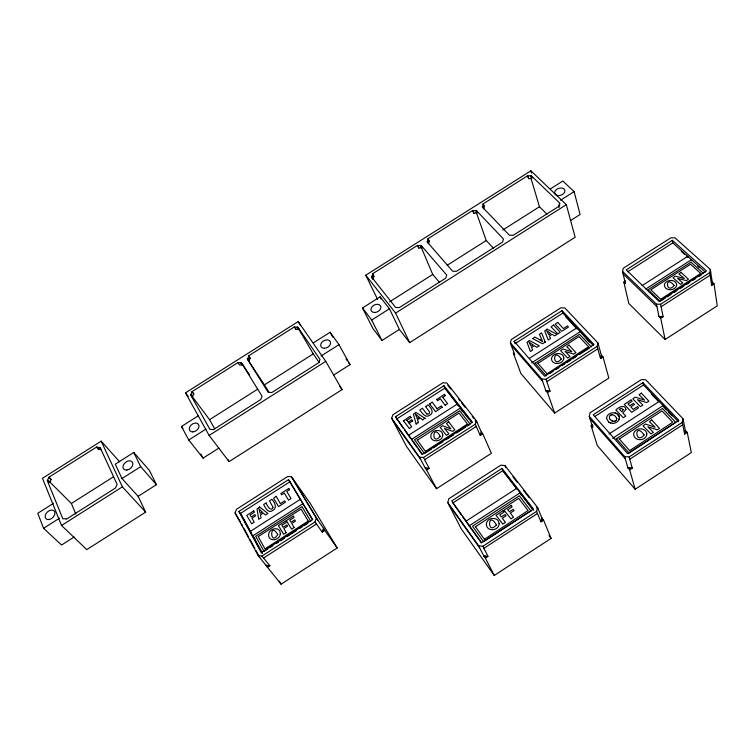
<?xml version="1.0" encoding="UTF-8"?>
<svg xmlns="http://www.w3.org/2000/svg" width="755" height="755" viewBox="0 0 755 755"><rect width="100%" height="100%" fill="white"/><g stroke="black" fill="none" stroke-linecap="round" stroke-linejoin="round"><path stroke-width="1.13" d="M606.548 418.515C606.595 412.136 617.175 410.427 619.204 416.618M616.76 418.704C616.75 420.979 613.758 422.007 611.984 420.95M712.229 282.153L714.022 283.776L711.625 285.324L712.229 282.153L710.361 269.459L674.942 237.797L670.884 237.787L623.271 268.261L622.535 271.356L625.423 283.682L623.809 282.106L625.678 280.907M712.107 285.012L712.588 282.474M685.342 430.378L687.229 432.37L684.634 434.059L685.342 430.378L682.954 418.695L645.733 379.803L641.401 379.576L590.099 412.749L589.24 416.335L592.779 427.698L591.09 425.782L592.439 424.905M685.153 433.719L685.719 430.775M711.625 285.324L709.738 272.649L710.361 269.459M684.634 434.059L682.237 422.404L682.954 418.695M625.102 283.361L625.489 281.728M592.439 427.321L592.883 425.424M603.009 356.936L600.508 358.54L601.329 355.143L597.941 342.959L564.844 307.964L560.805 307.851L511.324 339.523L510.371 342.836L514.75 354.68L513.258 352.944L520.893 373.527L554.651 413.06L608.851 378.076L603.009 356.936L601.329 355.143M601.008 358.219L601.659 355.501M600.508 358.54L597.111 346.385L597.941 342.959M543.591 520.157L540.957 521.865L541.92 518.015L537.569 507.483L504.916 465.533L500.773 465.184L448.866 498.725L447.762 502.471L461.079 528.585L494.251 575.461L551.103 538.4L543.591 520.157L541.92 518.015M541.486 521.526L542.25 518.44M540.957 521.865L536.588 511.371L537.569 507.483M426.886 414.155L422.356 408.21L419.856 410.059C422.12 412.966 425.376 418.563 429.755 415.25C434.71 412.787 430.86 407.256 427.915 404.85L425.688 406.69M559.134 207.493L558.672 205.841L559.899 203.237L531.275 175.745L527.528 175.811L483.087 203.907L484.266 206.672L483.568 208.842L482.728 206.445L483.087 203.907M482.766 433.795L480.237 435.418L481.265 431.869L476.292 420.62L446.8 382.993L442.902 382.766L392.836 414.816L391.675 418.279L406.511 446.441L436.541 488.702L491.382 453.302L482.766 433.795L481.265 431.869M480.746 435.097L481.567 432.247M613.06 423.432C616.712 423.338 621.12 419.384 618.741 415.646L619.015 416.618L617.203 413.966M619.109 419.506L619.393 418.544M480.237 435.418L475.235 424.206L476.292 420.62M428.302 239.127L429.265 241.458L428.5 243.676L427.538 241.345L427.981 238.75L472.668 210.494L473.866 213.25L477.207 212.872L476.358 210.475L473.007 210.853M316.354 518.138L315.005 521.95L322.187 532.058L323.508 528.283L316.354 518.138L291.477 476.83L287.749 476.471L236.504 509.266L235.06 512.938L258.153 555.557L281.049 584.191L337.183 547.97L310.135 503.208L291.477 476.83M322.706 531.728L323.763 528.708M372.866 274.178L371.441 276.821L372.536 279.086L373.952 276.443L372.555 273.791L417.506 245.375L418.808 248.074L422.102 247.725L421.12 245.403L417.826 245.752M609.455 416.25L609.464 418.496M247.923 358.625L248.659 355.822L294.28 326.972L297.772 327.104L320.026 359.408L318.78 362.683L271.743 392.562L268.176 392.326L247.329 359.002L247.923 358.625L249.31 360.73L248.716 361.107M249.31 360.73L250.037 357.927M192.072 391.609L190.656 394.856L192.166 396.885L193.827 394.072L192.072 391.609L237.957 362.589L239.618 365.099L242.78 364.863L241.383 362.768L237.957 362.589M426.735 413.834L428.887 413.976L429.718 412.173L425.527 406.379M99.415 447.696L100.028 447.3L117.119 484.389L115.487 487.994L66.261 519.251L66.053 518.732L62.863 518.827L47.31 480.633L49.018 477.141L96.697 446.998L98.688 449.423L101.179 449.65L99.415 447.696L96.697 446.998M47.31 480.633L49.207 482.52L49.83 482.134L51.104 479.51L49.018 477.141M616.108 420.337L616.486 419.818M609.455 416.269L611.154 414.901L612.598 414.74M532.756 338.636L534.795 337.041L540.089 339.929M416.241 424.197L413.391 414.202L415.873 412.372L425.188 418.459M429.718 404.151L432.096 401.981L437.239 408.983M591.09 425.782L597.262 445.525L635.134 489.249L691.335 452.604L687.229 432.37M484.389 539.297L528.047 510.559L518.666 498.357L475.395 526.811M530.925 510.861L483.54 541.656L472.47 526.216L519.336 495.827L531.039 511.135M629.5 450.678L672.705 422.234L662.003 410.918L619.194 439.08M447.762 502.471L478.594 545.799L482.851 546.29L536.588 511.371M628.962 453.179L675.706 422.423L662.494 408.493L616.278 438.863M483.889 548.319L537.475 513.494M589.24 416.335L624.678 456.577L629.141 456.926L682.237 422.404M629.774 459.191L682.718 424.763M494.251 575.461L485.333 558.058L487.966 556.35L482.851 546.29M635.134 489.249L629.661 469.836L632.265 468.138L629.141 456.926M516.684 488.343L465.854 521.28L462.589 516.722M608.926 434.04L659.162 401.471M469.129 525.858L520.129 492.798L521.044 494.94M612.692 438.296L663.088 405.595M623.809 282.106L628.858 303.557L665.098 339.495L717.25 305.841L714.022 283.776M501.999 468.421L451.716 500.933L481.633 542.741L533.474 509.068L501.999 468.421L502.943 470.591L533.653 510.267M502.943 470.591L452.792 503.019L461.286 514.891M642.93 382.625L593.222 414.769L627.594 453.604L678.82 420.308L642.93 382.625L643.505 385.003L678.5 421.809M594.902 416.449L643.505 385.003M267.912 548.942L264.014 551.443L255.709 536.286L301.972 506.596L310.786 521.375M269.865 547.686L272.781 545.808M276.679 543.298L278.633 542.052M280.577 540.797L284.475 538.287M287.4 536.409L296.168 530.774M300.065 528.264L302.019 527.018M303.963 525.763L307.861 523.253M258.153 555.557L261.976 556.048L315.005 521.95M425.395 451.471L467.449 424.017L458.983 413.079L417.298 440.269M546.96 373.885L588.541 346.734L579.038 336.56L537.805 363.448M661.153 300.764L665.098 298.225M667.061 296.96L671.006 294.422M673.96 292.525L676.914 290.618M679.877 288.721L683.813 286.183M686.776 284.286L689.73 282.379M692.684 280.482L695.638 278.576M698.601 276.679L701.555 274.773M431.284 449.206L424.48 453.576L414.514 439.75L459.691 410.739L470.148 424.206L467.232 426.084M433.228 447.951L437.117 445.459M439.061 444.204L442.94 441.703M445.856 439.835L453.632 434.833M456.548 432.955L465.288 427.33M550.15 373.338L553.094 371.451M556.039 369.554L558.974 367.666M561.918 365.769L564.863 363.882M566.826 362.617L570.742 360.097M572.705 358.833L576.631 356.313M579.576 354.416L589.381 348.112M263.57 558.011L316.458 523.998M622.535 271.356L656.425 304.152L660.606 304.256L709.738 272.649M391.675 418.279L419.469 457.162L423.47 457.502L475.235 424.206M510.371 342.836L541.816 379.067L545.978 379.284L597.111 346.385M661.106 306.747L710.115 275.207M424.621 459.691L476.245 426.471M546.799 381.662L597.8 348.848M267.27 567.42L269.875 565.74L261.976 556.048M322.187 532.058L324.782 530.397L337.183 547.97M665.098 339.495L660.691 318.119L663.107 316.572L660.606 304.256M436.541 488.702L426.613 469.959L429.161 468.317L423.47 457.502M554.651 413.06L547.535 392.666L550.046 391.052L545.978 379.284M312.683 519.714L289.958 481.747L240.449 513.457L262.296 553.5M395.45 416.769L443.959 385.711L472.375 422.168L422.423 454.293L395.45 416.769L403.189 428.104M514.164 341.317L562.097 310.616L594.006 344.535L544.666 376.264L514.164 341.317L514.75 342.912M672.365 240.326L626.244 269.856L659.096 301.49L706.51 270.998L672.365 240.326L672.818 242.883L705.189 272.017M396.639 418.997L445.016 388.004L471.96 422.602M515.042 343.714L562.852 313.089L562.097 310.616M627.801 271.725L672.818 242.883M403.491 420.912L410.239 416.175L411.079 417.789M436.767 399.593L444.421 394.27L445.469 395.743M406.907 420.459L410.918 417.477M437.655 400.754L440.212 398.697L445.356 405.52M442.779 397.47L445.318 395.431M408.351 422.243L411.739 419.657L412.711 421.073M409.163 423.347L412.551 420.761M417.232 418.61L419.129 417.392M418.506 422.743L417.496 419.695L420.214 417.959L422.819 419.978M437.079 408.663L441.364 405.916L442.222 407.53M409.389 428.585L411.664 426.717L408.993 423.036M416.09 423.904L418.355 422.432M422.668 419.686L425.037 418.138M435.597 411.786L442.071 407.209M445.214 405.199L447.639 403.642L442.628 397.149M300.433 499.244L250.254 531.426L251.689 533.209M408.427 435.399L457.436 403.953L458.398 406.077M642.165 285.569L687.748 256.322M303.048 503.623L252.708 535.927L254.86 538.598M529.359 358.37L576.792 327.925L577.094 328.954L565.486 316.59M411.381 439.504L460.541 407.945L461.984 411.116M645.742 289.042L691.476 259.682L691.655 260.749M531.709 362.825L580.284 331.643L589.391 342.043M535.087 363.315L579.604 334.323L591.344 346.847M288.486 479.661L312.428 519.676L261.268 552.575L238.844 511.446L288.486 479.661L289.958 481.747M381.992 340.486L399.376 329.425L389.457 308.786L380.076 296.828L362.494 307.974L372.876 328.434L381.992 340.486L371.686 320.063L362.494 307.974M570.61 220.526L580.095 214.495L574.111 191.6L562.824 181.03L550.357 188.92M74.16 537.013L61.542 545.034L43.592 528.302L37.75 513.296L53.463 503.34M138.146 496.318L156.445 484.682L149.499 470.563L133.786 452.443L115.27 464.183L121.98 478.557L138.146 496.318L145.63 512.135L86.768 549.631L61.532 525.48L42.459 478.274L101.179 441.165L119.649 461.805M198.489 415.675L181.483 426.462L188.75 440.014L203.067 458.125L218.846 448.092M333.474 375.169L350.018 364.637L338.976 344.648L330.114 332.247L313.382 342.855M399.376 329.425L409.663 342.647L575.159 237.221L566.316 204.671L530.907 170.809L365.769 275.197L377.66 299.565M229.086 461.616L342.053 389.637L325.764 361.371L298.197 321.573L185.494 392.845L209.135 435.456L229.086 461.616L227.982 459.644M49.245 481.416L71.385 503.481L113.533 476.754M389.495 301.877L432.719 274.461L420.809 246.234L422.102 247.725M447.158 265.307L486.229 240.524L475.773 210.843M502.755 230.039L539.447 206.766L531.218 179.039M192.166 396.885L191.194 395.148L209.56 419.686L257.691 389.155M247.329 359.002L264.429 384.871L313.268 353.887L319.195 362.513M43.592 528.302L59.485 518.213M121.98 478.557L140.704 466.675L156.445 484.682M371.686 320.063L389.457 308.786M560.55 200.207L574.111 191.6M188.75 440.014L205.945 429.104M321.073 356.02L338.976 344.648M409.663 342.647L395.592 313.089L566.316 204.671M61.532 525.48L122.386 486.843L145.63 512.135M209.135 435.456L325.764 361.371M427.538 241.345L426.952 241.713L452.726 271.262L456.501 271.319L502.547 242.091L503.481 239.042L476.358 210.475M482.728 206.445L482.152 206.804L509.436 235.267L513.277 235.277L559.059 206.209L558.672 205.841M527.528 175.811L528.623 178.624L531.426 178.576L532.001 178.208L531.275 175.745M295.554 329.123L299.037 329.265L297.772 327.104M540.08 339.91L542.637 341.647L539.438 334.267L541.618 332.87L545.233 342.128L542.43 343.723L532.747 338.608M610.436 415.297L611.154 414.929M614.797 421.167L615.523 420.799M613.069 423.451L608.728 422.13M656.425 304.152L658.973 316.439L663.107 316.572M659.313 316.779L662.626 316.883M541.816 379.067L545.931 390.816L550.046 391.052M546.252 391.184L549.546 391.373M624.678 456.577L627.858 467.779L632.265 468.138M628.217 468.194L631.746 468.477M419.469 457.162L425.197 467.968L429.161 468.317M425.48 468.364L428.651 468.647M478.594 545.799L483.757 555.85L487.966 556.35M484.068 556.293L487.437 556.69M266.09 565.24L269.875 565.74M266.326 565.674L269.356 566.071M612.588 414.721L614.598 415.514L616.684 418.157M612.654 421.214L613.353 421.356M615.174 412.928L616.231 413.353M609.7 422.753L610.757 423.177M611.994 420.979L610.191 419.544M416.496 416.458L415.288 413.995L418.978 417.109M681.303 251.415L684.615 254.407M686.267 255.898L687.975 257.436M697.648 266.147L699.356 267.695M703.528 273.508L690.967 262.174L648.054 289.741L660.163 301.396M429.567 403.84L435.437 411.466M608.738 422.149L606.539 418.487M403.321 420.611L409.229 428.283M623.12 273.848L656.935 306.634M658.973 316.439L660.691 318.119M539.447 206.766L546.979 214.175M47.933 480.246L49.83 482.134M49.207 477.622L51.104 479.51M406.747 420.148L408.191 421.932M651.565 394.233L658.605 401.641M663.315 406.586L666.552 410.003M668.175 411.711L672.224 415.967M473.866 213.25L472.668 210.494M562.852 313.089L593.1 345.28M486.229 240.524L493.383 248.206M96.914 447.46L98.688 449.423M619.1 438.759L629.415 450.357M616.184 438.542L628.877 452.858M589.957 418.629L625.319 458.842M537.692 363.117L546.846 373.555M627.858 467.779L629.661 469.836M429.265 241.458L427.981 238.75M534.965 362.985L546.233 375.867M511.258 345.233L542.647 381.435M421.12 245.403L446.743 275.065L445.714 278.17L399.395 307.578L395.686 307.464L371.441 276.821M545.931 390.816L547.535 392.666M418.808 248.074L417.506 245.375M432.719 274.461L439.486 282.417M235.06 512.938L240.524 522.045M238.844 511.446L241.119 514.297L250.924 532.256M373.952 276.443L372.555 273.791M365.769 275.197L395.592 313.089M181.483 426.462L182.918 428.274M447.847 385.286L450.716 388.957M458.615 399.046L460.059 400.877M461.494 402.717L465.08 407.304M472.262 416.477L473.706 418.308M475.14 420.139L477.292 422.894M446.148 389.854L457.87 404.906M460.975 408.899L468.817 418.978M470.242 420.809L471.677 422.64M512.938 476.811L517.194 482.275M523.564 490.476L529.236 497.772M536.324 506.879L538.447 509.616M503.34 471.498L517.071 489.24M520.516 493.695L532.605 509.323M548.96 535.616L551.103 538.4M436.616 399.272L437.504 400.433M185.494 392.845L188.25 396.507M191.251 394.478L192.761 396.507M192.317 392.043L193.827 394.072M417.137 439.957L425.244 451.16M475.254 526.518L484.248 539.032M404.491 429.935L410.786 438.683M412.051 440.448L416.798 447.054M418.157 448.942L422.215 454.595M466.514 522.196L478.604 539.108M479.953 540.995L481.312 542.892M392.864 420.497L420.629 459.351M425.197 467.968L426.613 469.959M345.95 358.936L347.309 360.833M348.659 362.74L350.018 364.637M448.857 504.557L479.642 547.828M483.757 555.85L485.333 558.058M339.505 385.937L342.053 389.637M609.464 418.478L610.2 419.572M242.383 364.146L249.556 374.876M240.788 363.146L242.185 365.231M248.659 355.822L250.301 358.342M544.44 340.92L545.242 342.157M264.429 384.871L268.761 391.788M241.383 362.768L262.06 396.215L260.72 399.565L213.401 429.614L209.899 429.331L190.656 394.856M323.508 528.283L324.782 530.397M292.949 478.925L317.798 520.186M294.28 326.972L295.837 329.539M298.508 328.642L313.268 353.887M297.177 327.472L298.442 329.633M298.197 321.573L300.565 325.65M209.56 419.686L214.722 428.868M330.114 332.247L332.889 337.249M279.369 581.114L281.049 584.191M253.378 536.758L262.4 553.292M241.619 524.064L242.723 526.093M243.818 528.123L248.763 537.249M249.867 539.268L254.812 548.394M255.907 550.423L259.758 557.52M200.83 453.981L203.067 458.125M133.786 452.443L140.704 466.675M380.076 296.828L381.077 298.895M372.026 276.453L373.112 278.708M101.179 441.165L122.386 486.843M443.959 385.711L445.459 388.967M504.916 465.533L505.85 467.704M420.535 245.771L421.516 248.093M71.385 503.481L75.859 514.164M48.424 480.605L49.207 482.52M483.426 204.265L484.266 206.672M416.335 416.147L417.081 418.317M527.887 176.16L528.623 178.624M530.699 176.104L531.426 178.576M530.907 170.809L531.567 173.046M559.304 203.614L559.766 205.266M616.675 418.138L616.76 418.732M664.343 284.861C664.504 291.458 675.376 291.137 676.688 285.267C676.48 278.699 665.683 279.02 664.343 284.861M646.837 433.804C646.865 440.958 634.615 441.949 633.634 434.682C633.662 427.575 645.808 426.594 646.837 433.804M272.951 507.181C271.611 512.777 266.364 505.208 266.232 502.707L263.655 504.604C265.449 507.69 268.185 513.9 272.697 510.484C277.632 508.049 274.669 502.235 271.904 499.272L269.469 500.839L272.951 507.181M277.717 534.465C270.054 547.318 269.365 520.469 277.717 534.465M563.853 357.945C563.674 364.325 552.377 365.901 551.461 359.05C551.688 352.698 562.9 351.141 563.853 357.945M623.271 409.635L621.865 411.815L619.336 409.238L621.384 408.323L623.271 409.635M674.158 285.513C665.797 295.347 664.749 273.631 674.158 285.513M499.093 523.762C499.008 531.001 486.607 532.133 486.352 524.329C486.484 517.137 498.781 516.005 499.093 523.762M644.128 434.955C634.927 445.884 634.002 420.724 644.128 434.955M442.789 435.191C442.543 441.647 431.048 443.345 430.737 436.031C431.03 429.604 442.439 427.906 442.789 435.191M561.267 359.069C552.367 369.431 552.584 346.045 561.267 359.069M496.394 524.904C486.796 536.135 487.749 509.625 496.394 524.904M440.212 436.296C430.973 446.922 432.643 422.413 440.212 436.296M280.275 533.964C279.916 540.618 268.025 542.43 268.591 534.483C268.988 527.868 280.784 526.056 280.275 533.964M625.914 409.427L622.894 412.938L625.791 416.128L623.29 417.741L615.844 410.003C618.251 407.379 625.121 403.821 625.914 409.427M651.707 419.969L649.46 421.724L655.076 427.255L645.487 424.036L643.081 425.858L650.895 433.946L653.368 432.341L647.847 426.764L657.227 429.84L659.502 428.359L651.707 419.969M641.306 393.11L639.098 394.827L644.562 400.131L635.191 397.092L632.832 398.876L640.429 406.643L642.854 405.067L637.494 399.706L646.648 402.613L648.894 401.16L641.306 393.11M681.038 272.413L678.962 274.008L684.294 278.491L675.272 276.141L673.045 277.793L680.481 284.361L682.775 282.889L677.528 278.368L686.342 280.596L688.456 279.237L681.038 272.413M448.687 421.828L446.469 423.517L450.952 428.868L442.619 425.745L440.24 427.509L446.45 435.324L448.857 433.776L444.468 428.387L452.623 431.36L454.85 429.925L448.687 421.828M569.006 345.111L566.835 346.781L571.837 351.745L563.013 348.989L560.682 350.716L567.637 357.993L570.025 356.464L565.108 351.443L573.734 354.067L575.933 352.661L569.006 345.111M529.434 340.514L526.99 342.317L530.416 351.471L532.662 350.027L531.596 347.451L534.285 345.733L536.918 347.3L539.268 345.79L529.434 340.514M547.139 329.171L544.704 330.964L548.243 340.033L550.489 338.599L549.395 336.041L552.075 334.323L554.746 335.871L557.086 334.371L547.139 329.171M553.575 325.046L551.093 326.868L557.87 333.861L560.276 332.313L553.575 325.046M557.709 322.394L555.227 324.216L561.88 331.294L568.43 327.085L567.6 325.877L563.372 328.595L557.709 322.394M259.597 506.964L257.03 508.851L258.71 519.317L261.041 517.826L260.475 514.872L263.25 513.089L265.449 514.995L267.883 513.438L259.597 506.964M276.207 496.328L273.593 498.243L278.538 506.605L285.324 502.254L284.767 500.839L280.379 503.651L276.207 496.328M631.038 399.98L624.225 404.387L631.699 412.296L638.494 407.889L637.56 406.549L633.134 409.418L630.85 406.851L634.483 404.501L633.436 403.368L629.802 405.718L627.962 403.897L632.152 401.179L631.038 399.98M503.283 510.597L495.997 515.316L502.877 524.083L505.444 522.422L502.32 518.223L506.058 515.797L505.114 514.533L501.377 516.958L499.697 514.919L504.095 512.069L503.283 510.597M511.258 505.416L503.991 510.135L510.918 518.864L513.485 517.203L510.333 513.023L514.07 510.597L513.117 509.342L509.389 511.758L507.69 509.729L512.079 506.888L511.258 505.416M286.23 532.662L283.691 534.285L278.435 525.659L285.616 521.044L286.192 522.498L281.851 525.282L283.153 527.283L286.843 524.914L287.551 526.159L283.861 528.528L286.23 532.662M294.157 527.556L291.628 529.189L286.324 520.601L293.497 515.986L294.072 517.43L289.741 520.214L291.052 522.215L294.733 519.846L295.46 521.082L291.77 523.451L294.157 527.556M308.21 521.082L264.967 548.876L258.219 536.597L301.075 509.087L308.21 521.082M700.716 273.47L660.634 299.244L650.791 289.797L690.542 264.259L700.716 273.47M253.812 510.861L246.734 515.391L251.698 523.81L254.199 522.215L251.972 518.185L255.605 515.854L254.935 514.636L251.302 516.967L250.075 515.014L254.341 512.277L253.812 510.861M288.806 488.447L280.813 493.572L281.558 494.836L284.333 493.062L288.533 500.197L291.024 498.602L286.806 491.477L289.552 489.712L288.806 488.447M262.136 512.107L260.192 513.353L258.889 508.681L262.136 512.107M532.936 344.931L531.058 346.13L528.944 342.072L532.936 344.931M550.716 333.531L548.838 334.729L546.667 330.709L550.716 333.531M374.961 312.485A5.257 3.766 -26.7 0 0 380.633 306.068A5.257 3.766 -26.7 0 0 372.149 306.606A5.257 3.766 -26.7 0 0 374.961 312.485M557.936 195.583A5.304 3.624 -18.4 0 0 564.872 190.335A5.304 3.624 -18.4 0 0 556.52 189.448A5.304 3.624 -18.4 0 0 557.936 195.583M192.751 431.907A5.361 3.822 -36.3 0 0 198.867 425.159A5.361 3.822 -36.3 0 0 190.77 425.386A5.361 3.822 -36.3 0 0 192.751 431.907M324.556 348.272A5.276 3.803 -29.4 0 0 330.36 341.751A5.276 3.803 -29.4 0 0 321.96 342.194A5.276 3.803 -29.4 0 0 324.556 348.272M126.963 470.016A5.549 3.898 -39.3 0 0 132.616 462.56A5.549 3.898 -39.3 0 0 124.188 463.712A5.549 3.898 -39.3 0 0 126.963 470.016M49.519 519.431A5.653 3.879 -42.5 0 0 54.539 511.446A5.653 3.879 -42.5 0 0 46.064 513.57A5.653 3.879 -42.5 0 0 49.519 519.431"/></g></svg>
